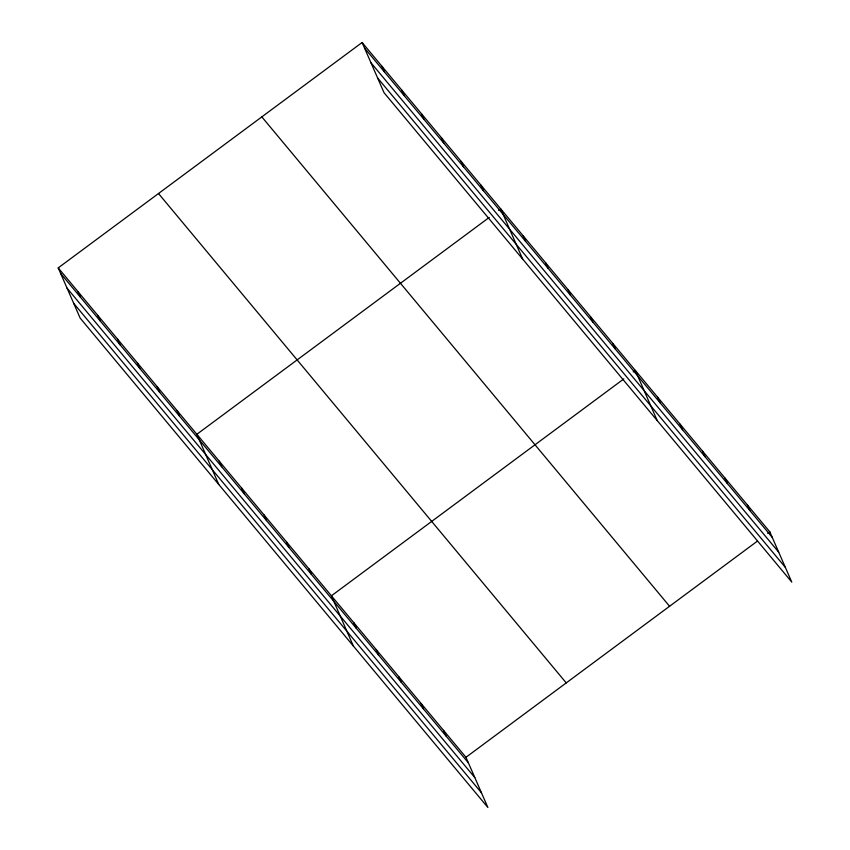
<?xml version="1.0" encoding="UTF-8"?>
<svg xmlns="http://www.w3.org/2000/svg" width="850" height="850" viewBox="0 0 850 850"><rect width="100%" height="100%" fill="white"/><g stroke="black" fill="none" stroke-linecap="round" stroke-linejoin="round"><path stroke-width="1.27" d="M58.214 267.899L465.959 757.297L487.889 807.5L80.155 318.102L58.214 267.899L362.111 42.5L769.845 531.898L791.786 582.101L384.041 92.703L362.111 42.5M489.249 217.419L196.849 434.297L218.779 484.5M498.652 210.439L500.746 208.898L522.676 259.101M623.804 378.919L331.404 595.797L353.334 646M633.207 371.939L635.301 370.398L657.231 420.601M465.959 757.297L757.308 541.195M767.763 533.439L769.845 531.898M364.533 48.036L772.268 537.423M370.972 62.773L778.706 552.171M377.602 77.966L785.336 567.354M261.832 116.886L669.566 606.273M158.504 193.524L566.238 682.911M60.637 273.434L468.371 762.832M67.076 288.182L474.81 777.569M73.716 303.365L481.451 792.763M747.426 504.974L749.838 510.51M724.997 478.061L727.409 483.586M702.567 451.148L704.99 456.673M680.149 424.224L682.561 429.76M657.719 397.311L660.142 402.836M612.871 343.474L615.283 349.01M590.442 316.561L592.864 322.097M568.023 289.648L570.435 295.173M545.594 262.724L548.006 268.26M523.164 235.811L525.587 241.347M480.941 185.119L483.353 190.655M461.136 161.351L463.547 166.887M441.331 137.583L443.743 143.119M421.526 113.815L423.938 119.34M401.721 90.036L404.132 95.572M381.916 66.268L384.338 71.804M443.53 730.384L445.942 735.909M421.101 703.46L423.523 708.996M398.682 676.547L401.094 682.082M376.252 649.634L378.664 655.159M353.823 622.71L356.246 628.246M308.975 568.884L311.397 574.409M286.546 541.96L288.968 547.496M264.127 515.047L266.539 520.582M241.697 488.134L244.12 493.659M219.279 461.21L221.691 466.746M177.044 410.529L179.456 416.054M157.239 386.761L159.662 392.286M137.434 362.982L139.857 368.517M117.629 339.214L120.052 344.749M97.824 315.446L100.247 320.981M78.019 291.678L80.442 297.203"/></g></svg>
